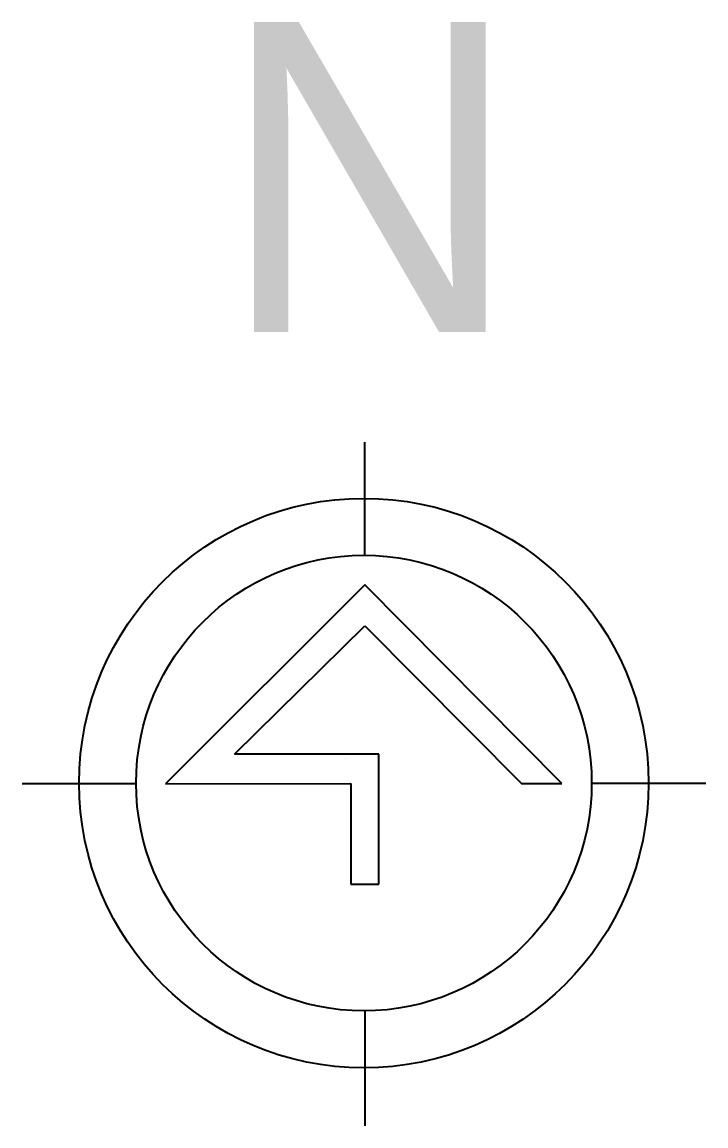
# Model space of a CAD drawing. Extents: x 396920 to 398709, y 7494597 to 7498244.
# Drawn here: x 396919.8 to 397181.4, y 7497822 to 7498244.2 of the extents above; entities that cross this region are included whole.
import ezdxf

# ---------------------------------------------------------------- set-up
doc = ezdxf.new("R2010")
doc.units = 0
doc.layers.add('Legenda', color=7, linetype='Continuous')

msp = doc.modelspace()

# ---------------------------------------------------------------- linework, layer by layer
at = {"layer": 'Legenda'}
for p, q in [((397050.94, 7498040.18), (397050.93, 7498083.56)), ((397050.94, 7498040.18), (397050.93, 7498083.56)), ((397050.94, 7498028.95), (396974.65, 7497952.88)), ((397050.94, 7498028.95), (396974.65, 7497952.88)), ((397126.22, 7497952.92), (397050.94, 7498028.95)), ((397126.22, 7497952.92), (397050.94, 7498028.95)), ((397001.04, 7497964.13), (397050.94, 7498013.27)), ((397001.04, 7497964.13), (397050.94, 7498013.27)), ((397050.94, 7498013.27), (397110.8, 7497952.91)), ((397050.94, 7498013.27), (397110.8, 7497952.91)), ((397056.18, 7497964.14), (397001.04, 7497964.13)), ((397056.18, 7497964.14), (397001.04, 7497964.13)), ((397056.19, 7497914.48), (397056.18, 7497964.14)), ((397056.19, 7497914.48), (397056.18, 7497964.14)), ((396963.15, 7497952.88), (396919.77, 7497952.87)), ((396963.15, 7497952.88), (396919.77, 7497952.87)), ((396974.65, 7497952.88), (397045.47, 7497952.9)), ((396974.65, 7497952.88), (397045.47, 7497952.9)), ((397045.47, 7497952.9), (397045.48, 7497914.48)), ((397045.47, 7497952.9), (397045.48, 7497914.48)), ((397110.8, 7497952.91), (397126.22, 7497952.92)), ((397110.8, 7497952.91), (397126.22, 7497952.92)), ((397181.36, 7497952.93), (397137.72, 7497952.92)), ((397181.36, 7497952.93), (397137.72, 7497952.92)), ((397045.48, 7497914.48), (397056.19, 7497914.48)), ((397045.48, 7497914.48), (397056.19, 7497914.48)), ((397050.99, 7497821.97), (397050.98, 7497865.88)), ((397050.99, 7497821.97), (397050.98, 7497865.88))]:
    msp.add_line(p, q, dxfattribs=at)
msp.add_lwpolyline([(397043.38, 7497962.57), (397043.38, 7497962.57), (397043.38, 7497962.57), (397043.38, 7497962.57)], close=True, dxfattribs=at)
msp.add_lwpolyline([(397043.38, 7497962.57), (397043.38, 7497962.57), (397043.38, 7497962.57), (397043.38, 7497962.57)], close=True, dxfattribs=at)
msp.add_lwpolyline([(397043.38, 7497962.57), (397043.38, 7497962.57), (397043.38, 7497962.57), (397043.38, 7497962.57)], close=True, dxfattribs=at)
msp.add_lwpolyline([(397043.38, 7497962.57), (397043.38, 7497962.57), (397043.38, 7497962.57), (397043.38, 7497962.57)], close=True, dxfattribs=at)
for radius in [108.91, 108.91, 87.13, 87.13]:
    msp.add_circle((397050.51, 7497953.1), radius, dxfattribs=at)

# ---------------------------------------------------------------- texts
msp.add_text('N', height=118.54, rotation=0.0126, dxfattribs=at).set_placement((396995.52, 7498125.63))
msp.add_text('N', height=118.54, rotation=0.0126, dxfattribs=at).set_placement((396995.52, 7498125.63))

doc.saveas('drawing.dxf')
